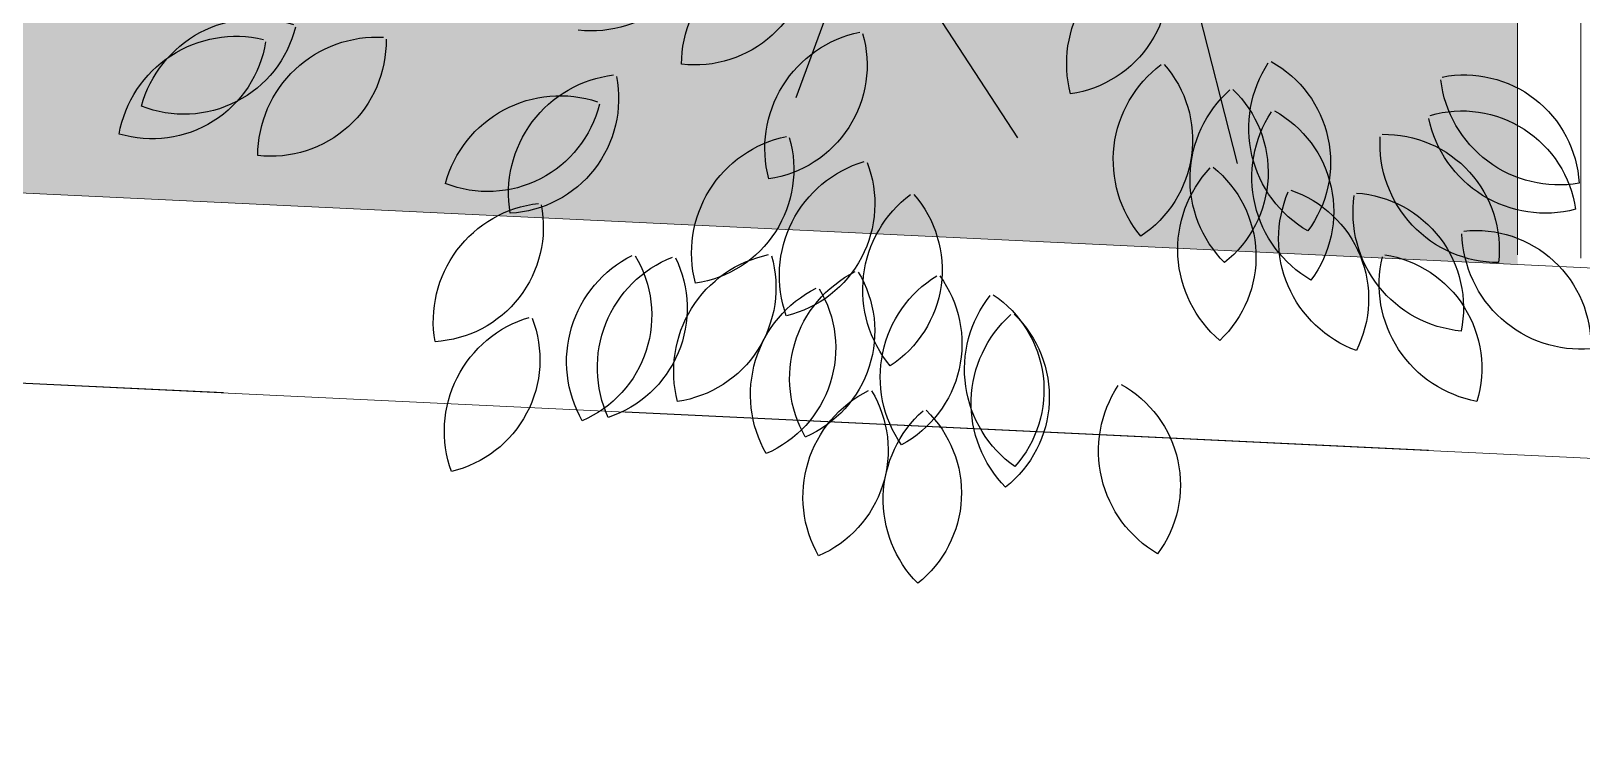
# Model space of a CAD drawing. Header units: millimetres. Extents: x 1832547 to 2001569, y -558009 to -417808.
# Drawn here: x 1897077 to 1898301, y -440080 to -439516 of the extents above; entities that cross this region are included whole.
import ezdxf

# ---------------------------------------------------------------- set-up
doc = ezdxf.new("R2010")
doc.units = ezdxf.units.MM
doc.header["$MEASUREMENT"] = 0
doc.linetypes.add('HIDDEN', pattern=[9.525, 6.35, -3.175])
doc.layers.get('0').update_dxf_attribs({"linetype": 'CONTINUOUS'})
doc.layers.add('CA.thay 145', color=145, linetype='CONTINUOUS', lineweight=18)
doc.layers.add('CA.vat lieu 08', color=8, linetype='CONTINUOUS', lineweight=5)
doc.layers.add('CAY', color=94, linetype='CONTINUOUS')

# ---------------------------------------------------------------- blocks, each defined once
blk = doc.blocks.new('A$C4E926DCA')
at = {"layer": 'CAY', "color": 96, "true_color": 0x00750e}
for p, q in [((247.54, 415.63), (139.13, 426.97)), ((340.09, 351.39), (186.72, 268.26)), ((258.12, 302.27), (160.28, 347.62))]:
    blk.add_line(p, q, dxfattribs=at)
for centre, radius, start, end in [((59.6, 505.05), 42.68, 2.16683, 99.94562), ((148.22, 543.95), 44.19, 173.51005, 266.52195), ((104.27, 506.27), 42.68, 352.16683, 89.94562), ((157.87, 550.48), 44.19, 178.51005, 271.52195), ((117.37, 509.11), 42.68, 357.16683, 94.94562), ((96.34, 549.79), 44.19, 183.51005, 276.52195), ((99.81, 476.53), 42.68, 7.16683, 104.94562), ((132.51, 524.3), 44.19, 188.51005, 281.52195), ((56.98, 463.79), 42.68, 17.16683, 114.94562), ((80.89, 516.51), 44.19, 198.51005, 291.52195), ((80.22, 460.27), 42.68, 12.16683, 109.94562), ((108.63, 510.71), 44.19, 193.51005, 286.52195), ((88.49, 425.87), 42.68, 27.16683, 124.94562), ((102.88, 481.95), 44.19, 208.51005, 301.52195), ((140.74, 419.17), 42.68, 37.16683, 134.94562), ((122.52, 417.71), 42.68, 37.16683, 134.94562), ((145.17, 476.9), 44.19, 218.51005, 311.52195), ((126.96, 475.43), 44.19, 218.51005, 311.52195), ((140.37, 395.7), 42.68, 52.16683, 149.94562), ((110.02, 386.72), 42.68, 47.16683, 144.94562), ((129.71, 452.61), 44.19, 233.51005, 326.52195), ((104.36, 444.34), 44.19, 228.51005, 321.52195), ((156.26, 369.64), 42.68, 57.16683, 154.94562), ((216.27, 369.46), 42.68, 82.16683, 179.94562), ((178.59, 413.41), 44.19, 263.51005, 356.52195), ((140.68, 425.4), 44.19, 238.51005, 331.52195), ((30.15, 346.82), 42.68, 37.16683, 134.94562), ((34.58, 404.54), 44.19, 218.51005, 311.52195), ((69.49, 303.32), 42.68, 52.16683, 149.94562), ((72.29, 301.72), 42.68, 42.16683, 139.94562), ((58.83, 360.23), 44.19, 233.51005, 326.52195), ((71.68, 359.61), 44.19, 223.51005, 316.52195), ((93.71, 274.04), 42.68, 62.16683, 159.94562), ((121.87, 270.67), 42.68, 57.16683, 154.94562), ((38.83, 265.9), 42.68, 52.16683, 149.94562), ((73.34, 328.23), 44.19, 243.51005, 336.52195), ((106.29, 326.43), 44.19, 238.51005, 331.52195), ((28.17, 322.8), 44.19, 233.51005, 326.52195), ((201.08, 254.01), 42.68, 82.16683, 179.94562), ((163.4, 297.96), 44.19, 263.51005, 356.52195), ((149.72, 249.48), 42.68, 77.16683, 174.94562), ((116.02, 296.54), 44.19, 258.51005, 351.52195), ((58.47, 241.24), 42.68, 67.16683, 164.94562), ((102.85, 242.66), 42.68, 67.16683, 164.94562), ((33.45, 293.44), 44.19, 248.51005, 341.52195), ((77.83, 294.86), 44.19, 248.51005, 341.52195), ((246.44, 239.1), 42.68, 97.16683, 194.94562), ((198.66, 271.8), 44.19, 278.51005, 11.52195), ((98.82, 227.41), 42.68, 67.16683, 164.94562), ((73.8, 279.61), 44.19, 248.51005, 341.52195), ((166.67, 221.53), 42.68, 82.16683, 179.94562), ((128.99, 265.48), 44.19, 263.51005, 356.52195), ((124.17, 208.67), 42.68, 82.16683, 179.94562), ((86.49, 252.62), 44.19, 263.51005, 356.52195), ((264.44, 202.93), 42.68, 97.16683, 194.94562), ((121.33, 174.95), 42.68, 72.16683, 169.94562), ((91.85, 224.77), 44.19, 253.51005, 346.52195), ((120.68, 161.55), 42.68, 67.16683, 164.94562), ((202.04, 160.91), 42.68, 87.16683, 184.94562), ((160.67, 201.41), 44.19, 268.51005, 1.52195), ((95.66, 213.76), 44.19, 248.51005, 341.52195), ((210.95, 156.26), 42.68, 112.16683, 209.94562), ((156.34, 175.48), 44.19, 293.51005, 26.52195), ((158.88, 126.42), 42.68, 87.16683, 184.94562), ((117.52, 166.92), 44.19, 268.51005, 1.52195), ((110.3, 118.09), 42.68, 77.16683, 174.94562), ((76.59, 165.16), 44.19, 258.51005, 351.52195), ((235.44, 78.51), 42.68, 97.16683, 194.94562), ((187.66, 111.21), 44.19, 278.51005, 11.52195), ((255.51, 48.69), 42.68, 112.16683, 209.94562), ((200.9, 67.91), 44.19, 293.51005, 26.52195), ((248.18, 35.68), 42.68, 107.16683, 204.94562), ((195.45, 59.59), 44.19, 288.51005, 21.52195)]:
    blk.add_arc(centre, radius, start, end, dxfattribs=at)

msp = doc.modelspace()

# ---------------------------------------------------------------- hatches: boundary and pattern name
at = {"layer": 'CA.thay 145', "ltscale": 100}
h = msp.add_hatch(dxfattribs=at)
h.set_pattern_fill('GRASS', color=256, scale=100, pattern_type=2)
h.set_pattern_definition([(90, (1892883.23, -437123.656), (-70.7107, 70.7107), [18.75, -122.6714]), (45, (1892883.23, -437123.66), (-70.7107, 70.7107), [18.75, -81.25]), (135, (1892883.23, -437123.66), (-70.7107, -70.7107), [18.75, -81.25])])
h.paths.add_polyline_path([(1887516.2, -438855.1), (1887516.2, -439055.1), (1887516.2, -439187.3), (1898250.3, -439700.5), (1898250.3, -439305.1, 0.414214), (1897800.3, -438855.1)])
h.paths.add_polyline_path([(1887516.2, -435257.3), (1887516.2, -435307), (1887516.2, -435555.1), (1897800.3, -435555.1, 0.414214), (1898250.3, -435105.1), (1898250.3, -434546.8)])

# ---------------------------------------------------------------- linework, layer by layer
at = {"color": 12, "linetype": 'HIDDEN', "ltscale": 100, "true_color": 0xc20013}
msp.add_lwpolyline([(1885404.2, -435246.9), (1905903.4, -433889.9), (1907609.8, -433619.9), (1907414.6, -430036), (1908763.3, -429822.7), (1908606.2, -426889.9), (1908597.2, -425148.7), (1913365.1, -427203.4), (1919641, -429932.3), (1920844.1, -430455.4), (1918147.9, -438703.7), (1915689.3, -446195.2), (1905903.4, -446170.1), (1906168.6, -439904.3), (1901985.5, -440029.3), (1885797.2, -439255.1)], close=True, dxfattribs=at)
at = {"layer": 'CA.thay 145'}
msp.add_lwpolyline([(1887514.2, -438805.1), (1897800.3, -438805.1, -0.414214), (1898300.3, -439305.1), (1898300.3, -439695.6)], format="xyb", dxfattribs=at)
for points in [[(1887516.2, -439187.3), (1899374.3, -439754.3), (1906319.8, -439754.3), (1906319.8, -446030), (1907609.8, -446030)], [(1887516.2, -439255.1), (1887516.2, -439337.4), (1899370.7, -439904.3), (1906169.8, -439904.3), (1906169.8, -446180), (1907609.8, -446180)]]:
    msp.add_lwpolyline(points, dxfattribs=at)
at = {"layer": 'CA.vat lieu 08'}
msp.add_lwpolyline([(1887514.2, -438855.1), (1897800.3, -438855.1, -0.414214), (1898250.3, -439305.1), (1898250.3, -439692.9)], format="xyb", dxfattribs=at)

# ---------------------------------------------------------------- block references
at = {"layer": 'CAY', "xscale": -2.12625, "yscale": 2.12625, "zscale": 2.12625, "rotation": 278.2400984762577}
msp.add_blockref('A$C4E926DCA', (1897172.7, -440043.7), dxfattribs=at)

doc.saveas('drawing.dxf')
